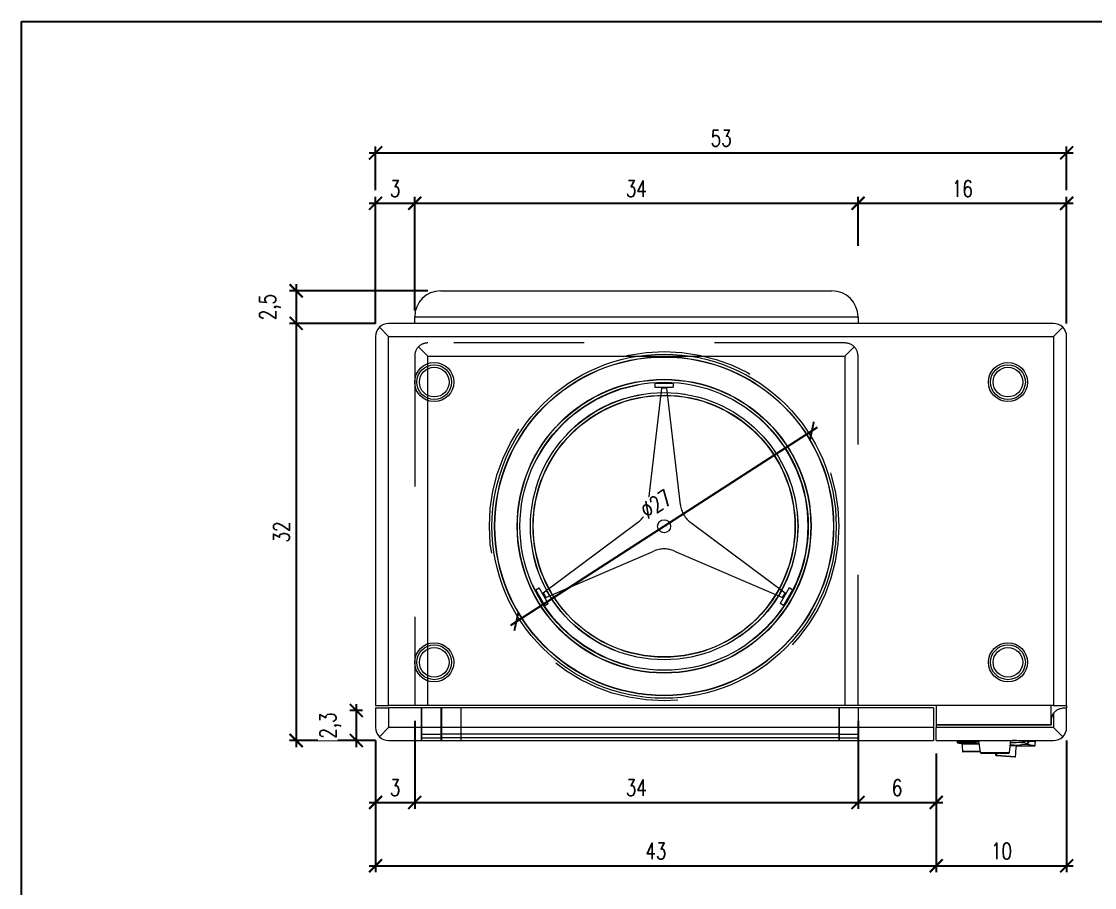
# Model space of a CAD drawing. Header units: millimetres. Extents: x 0.49 to 4.52, y 1.77 to 3.07.
# Drawn here: x 2.936 to 3.759, y 2.223 to 2.887 of the extents above; entities that cross this region are included whole.
import ezdxf

# ---------------------------------------------------------------- set-up
doc = ezdxf.new("R2010")
doc.units = ezdxf.units.MM
doc.header["$PDMODE"] = 35
doc.linetypes.add('HIDDEN', pattern=[9.525, 6.35, -3.175])
doc.layers.get('0').update_dxf_attribs({"color": 1})
doc.layers.add('_no_stampa', color=40, linetype='Continuous', plot=False)
doc.layers.add('DIM', color=6, linetype='Continuous')
doc.styles.add('quotetext', font='simplex.shx', dxfattribs={"width": 0.75})
doc.dimstyles.new('An_Mt_Cm', dxfattribs={"dimtxt": 2.5, "dimasz": 2, "dimexe": 1, "dimexo": 2, "dimgap": 1, "dimtad": 1, "dimdec": 1, "dimlfac": 100, "dimzin": 9, "dimtxsty": 'quotetext', "dimblk": 'ARCHTICK', "dimcen": 1, "dimdle": 1, "dimclrd": 256, "dimclre": 256, "dimclrt": 2, "dimadec": 1, "dimazin": 2, "dimtfac": 1, "dimtdec": 1, "dimtmove": 2, "dimatfit": 3, "dimfxl": 1, "dimtfill": 1, "dimarcsym": 0})

# ---------------------------------------------------------------- blocks, each defined once
blk = doc.blocks.new('microonde_PV')
at = {"color": 0, "linetype": 'Continuous', "lineweight": 0}
for p, q in [((-0.215, 0.185), (0.085, 0.185)), ((-0.235, 0.165), (0.105, 0.165)), ((-0.235, 0.16), (-0.235, 0.165)), ((0.105, 0.165), (0.105, 0.16)), ((-0.26207, 0.15707), (-0.255, 0.15)), ((0.255, 0.16), (-0.255, 0.16)), ((0.255, 0.15), (0.26207, 0.15707)), ((-0.265, 0.15), (-0.265, -0.133)), ((-0.255, 0.15), (0.255, 0.15)), ((-0.255, -0.133), (-0.255, 0.15)), ((0.255, 0.15), (0.255, -0.133)), ((0.265, -0.133), (0.265, 0.15)), ((-0.265, -0.133), (-0.255, -0.133)), ((-0.265, -0.135), (-0.255, -0.135)), ((-0.265, -0.135), (-0.265, -0.15)), ((0.255, -0.133), (-0.255, -0.133)), ((-0.255, -0.135), (-0.255, -0.15)), ((0.163, -0.135), (-0.255, -0.135)), ((0.163, -0.135), (0.163, -0.15)), ((0.165, -0.133), (0.165, -0.148)), ((0.253, -0.133), (0.165, -0.133)), ((0.255, -0.133), (0.265, -0.133)), ((0.265, -0.133), (0.265, -0.135)), ((0.265, -0.15), (0.265, -0.135)), ((0.165, -0.148), (0.165, -0.15)), ((-0.26207, -0.15707), (-0.255, -0.15)), ((0.163, -0.15), (-0.255, -0.15)), ((0.163, -0.15), (0.163, -0.16)), ((0.165, -0.16), (0.165, -0.15)), ((-0.255, -0.16), (0.163, -0.16)), ((0.165, -0.16), (0.255, -0.16)), ((0.18108, -0.1605), (0.18421, -0.1605)), ((0.18108, -0.1605), (0.18108, -0.16166)), ((0.1882, -0.1615), (0.18172, -0.1615)), ((0.18421, -0.1605), (0.19781, -0.1605)), ((0.19804, -0.16229), (0.1844, -0.16229)), ((0.19809, -0.16274), (0.18472, -0.16274)), ((0.19889, -0.16912), (0.19775, -0.16)), ((0.22111, -0.16912), (0.22225, -0.16)), ((0.22177, -0.16381), (0.22648, -0.16418)), ((0.22186, -0.16314), (0.22705, -0.16354)), ((0.22652, -0.164), (0.24072, -0.164)), ((0.22652, -0.164), (0.24072, -0.164)), ((0.23005, -0.16157), (0.23573, -0.16201)), ((0.23534, -0.1605), (0.24074, -0.1605)), ((0.23574, -0.16062), (0.23573, -0.16203)), ((0.24074, -0.1605), (0.24074, -0.1615)), ((0.19881, -0.16851), (0.18512, -0.16851)), ((0.19884, -0.16874), (0.18531, -0.16874)), ((0.19889, -0.16912), (0.22111, -0.16912)), ((0.22012, -0.17), (0.19988, -0.17)), ((0.2109, -0.17147), (0.22538, -0.17258)), ((0.21124, -0.17115), (0.22572, -0.17226))]:
    blk.add_line(p, q, dxfattribs=at)
at = {"color": 9, "linetype": 'HIDDEN', "lineweight": 0, "ltscale": 0.002}
for p, q in [((-0.04572, 0.1104), (-0.05627, 0.02079)), ((-0.03117, 0.02079), (-0.04172, 0.1104)), ((-0.06417, 0.0071), (-0.1365, -0.04684)), ((0.04906, -0.04684), (-0.02326, 0.0071)), ((-0.1345, -0.05031), (-0.05162, -0.01464)), ((-0.03581, -0.01464), (0.04706, -0.05031))]:
    blk.add_line(p, q, dxfattribs=at)
at = {"color": 9, "linetype": 'Continuous', "lineweight": 0}
for p, q in [((-0.05072, 0.1141), (-0.03672, 0.1141)), ((-0.05072, 0.1141), (-0.05072, 0.1111)), ((-0.05072, 0.1111), (-0.03672, 0.1111)), ((-0.04172, 0.1104), (-0.04572, 0.1104)), ((-0.04497, 0.1111), (-0.04497, 0.1104)), ((-0.04247, 0.1111), (-0.04247, 0.1104)), ((-0.03672, 0.1141), (-0.03672, 0.1111)), ((-0.1422, -0.04436), (-0.13961, -0.04286)), ((-0.1352, -0.05649), (-0.1422, -0.04436)), ((-0.13261, -0.05499), (-0.13961, -0.04286)), ((-0.13673, -0.04784), (-0.13612, -0.04749)), ((-0.1365, -0.04684), (-0.1345, -0.05031)), ((0.05217, -0.04286), (0.04517, -0.05499)), ((0.04706, -0.05031), (0.04906, -0.04684)), ((0.05477, -0.04436), (0.04777, -0.05649)), ((0.0493, -0.04784), (0.04869, -0.04749)), ((0.05477, -0.04436), (0.05217, -0.04286)), ((-0.13548, -0.05001), (-0.13487, -0.04966)), ((-0.1352, -0.05649), (-0.13261, -0.05499)), ((0.04777, -0.05649), (0.04517, -0.05499)), ((0.04805, -0.05001), (0.04744, -0.04966))]:
    blk.add_line(p, q, dxfattribs=at)
at = {"color": 6, "linetype": 'Continuous', "lineweight": 0}
for p, q in [((-0.22993, -0.155), (-0.22993, -0.158)), ((-0.22987, -0.155), (-0.22987, -0.158)), ((-0.21487, -0.155), (-0.21487, -0.158)), ((-0.21448, -0.155), (-0.21448, -0.158))]:
    blk.add_line(p, q, dxfattribs=at)
at = {"color": 9, "linetype": 'HIDDEN', "lineweight": 0, "ltscale": 0.002}
blk.add_lwpolyline([(0.105, -0.133), (0.105, 0.135, 0.198912), (0.10207, 0.14207, 0.198912), (0.095, 0.145), (-0.225, 0.145, 0.198912), (-0.23207, 0.14207, 0.198912), (-0.235, 0.135), (-0.235, -0.133)], format="xyb", dxfattribs=at)
for radius in [0.134, 0.11032, 0.10269]:
    blk.add_circle((-0.04372, 0.00442), radius, dxfattribs=at)
at = {"color": 9, "linetype": 'Continuous', "lineweight": 0}
blk.add_circle((-0.04372, 0.00442), 0.005, dxfattribs=at)
at = {"color": 0, "linetype": 'Continuous', "lineweight": 0}
for centre, radius, start, end in [((-0.215, 0.165), 0.02, 90, 180), ((0.085, 0.165), 0.02, 360, 90), ((-0.255, 0.15), 0.01, 135, 180), ((-0.255, 0.15), 0.01, 90, 135), ((0.255, 0.15), 0.01, 45, 90), ((0.255, 0.15), 0.01, 0, 45), ((-0.255, -0.15), 0.01, 180, 225), ((0.255, -0.15), 0.01, 315, 360), ((-0.255, -0.15), 0.01, 225, 270), ((0.255, -0.15), 0.01, 270, 315), ((0.19988, -0.169), 0.001, 187.12502, 270), ((0.22012, -0.169), 0.001, 270, 352.87498)]:
    blk.add_arc(centre, radius, start, end, dxfattribs=at)
at = {"color": 9, "linetype": 'HIDDEN', "lineweight": 0, "ltscale": 0.002}
for centre, start, end in [((-0.07613, 0.02313), 306.71353, 353.28647), ((-0.01131, 0.02313), 186.71353, 233.28647), ((-0.04372, -0.03301), 66.71353, 113.28647)]:
    blk.add_arc(centre, 0.02, start, end, dxfattribs=at)
at = {"color": 0, "linetype": 'Continuous', "lineweight": 0}
for centre, major_axis, ratio, start_param, end_param in [((0.19358, -0.16238), (-0.0125, 0.00072), 0.050717, -0.317531, 0.748399), ((0.19358, -0.17104), (-0.00941, 0.12737), 0.064592, 1.500747, 1.546119), ((0.19358, -0.16238), (-0.0125, 0.00072), 0.050717, -1.929672, -1.122963), ((0.21822, -0.16314), (0.01751, 0.00111), 0.063321, -5.458099, -4.935239), ((0.21824, -0.1605), (-0.0175, 0.00012), 0.031816, -2.714774, -1.857165), ((0.21814, -0.17525), (-0.01717, -0.17835), 0.040524, 1.591481, 1.636852), ((0.21822, -0.16314), (0.01751, 0.00111), 0.063321, -1.046275, 0.019655), ((0.21824, -0.1605), (0.0175, -0.00012), 0.031816, 0, 0.426818), ((0.21824, -0.1615), (0, 0.11227), 0.200401, -1.58945, -1.570796), ((0.21814, -0.17525), (-0.01717, -0.17835), 0.040524, -1.596364, -1.589923)]:
    blk.add_ellipse(centre, major_axis=major_axis, ratio=ratio, start_param=start_param, end_param=end_param, dxfattribs=at)
at = {"color": 0, "linetype": 'Continuous', "lineweight": 0, "extrusion": (0, 0, -1)}
blk.add_ellipse((0.21814, -0.17525), major_axis=(-0.01475, 0.17811), ratio=0.040121, start_param=-1.544442, end_param=-1.537966, dxfattribs=at)
at = {"color": 0, "linetype": 'Continuous', "lineweight": 0}
for points, knots in [([(0.18421, -0.1605), (0.18404, -0.1605), (0.18387, -0.16053), (0.18356, -0.16063), (0.1834, -0.16069), (0.18311, -0.16082), (0.18297, -0.16089), (0.1827, -0.16103), (0.18257, -0.16109), (0.18221, -0.16128), (0.182, -0.16139), (0.18178, -0.16148), (0.18175, -0.16149), (0.18172, -0.1615)], [17.977838, 17.977838, 17.977838, 17.977838, 18.75827, 18.75827, 19.538703, 19.538703, 20.319136, 20.319136, 21.099569, 21.099569, 22.660434, 22.660434, 22.965629, 22.965629, 22.965629, 22.965629]), ([(0.1882, -0.1615), (0.18811, -0.16149), (0.18802, -0.16148), (0.18745, -0.16139), (0.18699, -0.16128), (0.18633, -0.16109), (0.18612, -0.16103), (0.1857, -0.16089), (0.1855, -0.16082), (0.18511, -0.16069), (0.18492, -0.16063), (0.18456, -0.16053), (0.18438, -0.1605), (0.18421, -0.1605)], [12.990046, 12.990046, 12.990046, 12.990046, 13.295241, 13.295241, 14.856106, 14.856106, 15.636539, 15.636539, 16.416972, 16.416972, 17.197405, 17.197405, 17.977838, 17.977838, 17.977838, 17.977838]), ([(0.1844, -0.16229), (0.18443, -0.16229), (0.18447, -0.1623), (0.18454, -0.16235), (0.18458, -0.16239), (0.18465, -0.16248), (0.18467, -0.16253), (0.1847, -0.16264), (0.18471, -0.16269), (0.18472, -0.16274)], [2.3054734, 2.3054734, 2.3054734, 2.3054734, 2.4565302, 2.4565302, 2.6456867, 2.6456867, 2.8339662, 2.8339662, 2.9740806, 2.9740806, 2.9740806, 2.9740806]), ([(0.22648, -0.16418), (0.22649, -0.16411), (0.22651, -0.16404), (0.22656, -0.16389), (0.22661, -0.16381), (0.22672, -0.16369), (0.22679, -0.16363), (0.22693, -0.16357), (0.22699, -0.16355), (0.22705, -0.16354)], [1.5592882, 1.5592882, 1.5592882, 1.5592882, 1.6994025, 1.6994025, 1.887682, 1.887682, 2.0768386, 2.0768386, 2.2278954, 2.2278954, 2.2278954, 2.2278954]), ([(0.23417, -0.16038), (0.23402, -0.16037), (0.23386, -0.1604), (0.23352, -0.16051), (0.23334, -0.16059), (0.23296, -0.16075), (0.23276, -0.16084), (0.23233, -0.161), (0.23211, -0.16109), (0.23141, -0.16132), (0.2309, -0.16145), (0.23026, -0.16154), (0.23016, -0.16156), (0.23005, -0.16157)], [0, 0, 0, 0, 0.780433, 0.780433, 1.560866, 1.560866, 2.341298, 2.341298, 3.121731, 3.121731, 4.682597, 4.682597, 4.987791, 4.987791, 4.987791, 4.987791]), ([(0.23368, -0.16268), (0.23384, -0.16271), (0.234, -0.16273), (0.23465, -0.16284), (0.23513, -0.16292), (0.23606, -0.16307), (0.2365, -0.16315), (0.23773, -0.16338), (0.23845, -0.16352), (0.23931, -0.1637), (0.23956, -0.16375), (0.24, -0.16384), (0.24018, -0.16388), (0.24046, -0.16394), (0.24057, -0.16396), (0.24068, -0.16399), (0.24071, -0.16399), (0.24072, -0.164)], [84.395982, 84.395982, 84.395982, 84.395982, 85.054021, 85.054021, 87.180267, 87.180267, 89.306513, 89.306513, 93.559005, 93.559005, 95.685251, 95.685251, 97.811497, 97.811497, 99.937743, 99.937743, 101.155496, 101.155496, 101.155496, 101.155496]), ([(0.23573, -0.16201), (0.23572, -0.16199), (0.23572, -0.16196), (0.23567, -0.16182), (0.23559, -0.16164), (0.2354, -0.16134), (0.23532, -0.16123), (0.23515, -0.16102), (0.23505, -0.16091), (0.23484, -0.1607), (0.23472, -0.1606), (0.23446, -0.16045), (0.23432, -0.16039), (0.23417, -0.16038)], [-4.987791, -4.987791, -4.987791, -4.987791, -4.682597, -4.682597, -3.121731, -3.121731, -2.341298, -2.341298, -1.560866, -1.560866, -0.780433, -0.780433, 0, 0, 0, 0]), ([(0.24072, -0.164), (0.24072, -0.164), (0.24072, -0.164), (0.24073, -0.164), (0.24073, -0.16398), (0.24073, -0.16393), (0.24073, -0.16389), (0.24074, -0.16381), (0.24074, -0.16375), (0.24074, -0.16366), (0.24074, -0.16363), (0.24074, -0.16359)], [0.7493964, 0.7493964, 0.7493964, 0.7493964, 0.7538536, 0.7538536, 0.9423001, 0.9423001, 1.1307465, 1.1307465, 1.3190819, 1.3190819, 1.4111984, 1.4111984, 1.4111984, 1.4111984]), ([(0.18512, -0.16851), (0.18513, -0.16853), (0.18513, -0.16856), (0.18515, -0.16861), (0.18516, -0.16864), (0.18519, -0.16868), (0.18521, -0.1687), (0.18526, -0.16873), (0.18529, -0.16874), (0.18531, -0.16874)], [0.7774769, 0.7774769, 0.7774769, 0.7774769, 0.8475693, 0.8475693, 0.9417437, 0.9417437, 1.035918, 1.035918, 1.1300924, 1.1300924, 1.1300924, 1.1300924]), ([(0.21124, -0.17115), (0.21124, -0.17118), (0.21123, -0.17122), (0.2112, -0.17129), (0.21118, -0.17133), (0.21112, -0.17139), (0.21108, -0.17142), (0.211, -0.17146), (0.21096, -0.17147), (0.21088, -0.17147), (0.21084, -0.17146), (0.21076, -0.17142), (0.21072, -0.1714), (0.21067, -0.17133), (0.21064, -0.1713), (0.21062, -0.17122), (0.21061, -0.17119), (0.21061, -0.17115)], [0.024082, 0.024082, 0.024082, 0.024082, 0.0941744, 0.0941744, 0.1883487, 0.1883487, 0.2825231, 0.2825231, 0.3766975, 0.3766975, 0.4708718, 0.4708718, 0.5650462, 0.5650462, 0.6592206, 0.6592206, 0.729313, 0.729313, 0.729313, 0.729313]), ([(0.22538, -0.17258), (0.22539, -0.17258), (0.22539, -0.17258), (0.22544, -0.17258), (0.22549, -0.17257), (0.22556, -0.17253), (0.2256, -0.17251), (0.22566, -0.17244), (0.22568, -0.1724), (0.22571, -0.17233), (0.22572, -0.1723), (0.22572, -0.17226)], [1.111143, 1.111143, 1.111143, 1.111143, 1.1300924, 1.1300924, 1.2242668, 1.2242668, 1.3184411, 1.3184411, 1.4126155, 1.4126155, 1.4827079, 1.4827079, 1.4827079, 1.4827079])]:
    blk.add_open_spline(points, degree=3, knots=knots, dxfattribs=at)
at = {"color": 6, "linetype": 'Continuous', "lineweight": 0}
blk.add_open_spline([(0.18531, -0.16874), (0.18533, -0.16874), (0.18536, -0.16873), (0.1854, -0.1687), (0.18543, -0.16868), (0.18546, -0.16864), (0.18547, -0.16861), (0.18549, -0.16856), (0.1855, -0.16853), (0.1855, -0.16851)], degree=3, knots=[1.1300924, 1.1300924, 1.1300924, 1.1300924, 1.2242668, 1.2242668, 1.3184411, 1.3184411, 1.4126155, 1.4126155, 1.4827079, 1.4827079, 1.4827079, 1.4827079], dxfattribs=at)
at = {"layer": '_no_stampa', "linetype": 'Continuous', "lineweight": 0}
for p, q in [((-0.23207, 0.14207), (-0.225, 0.135)), ((0.095, 0.135), (0.10207, 0.14207)), ((-0.225, 0.135), (0.095, 0.135)), ((-0.225, -0.133), (-0.225, 0.135)), ((0.095, 0.135), (0.095, -0.133)), ((-0.22993, -0.135), (-0.22993, -0.16)), ((-0.22987, -0.135), (-0.22987, -0.16)), ((-0.21487, -0.135), (-0.21487, -0.16)), ((-0.21448, -0.135), (-0.21448, -0.16)), ((-0.1997, -0.135), (-0.1997, -0.16)), ((0.09024, -0.135), (0.09024, -0.16)), ((0.09045, -0.135), (0.09045, -0.16)), ((0.105, -0.135), (0.105, -0.16)), ((0.253, -0.148), (0.253, -0.133)), ((0.255, -0.139), (0.255, -0.15)), ((0.263, -0.135), (0.265, -0.135)), ((0.253, -0.148), (0.165, -0.148)), ((0.165, -0.148), (0.253, -0.148)), ((0.253, -0.145), (0.253, -0.148)), ((-0.22993, -0.155), (-0.21448, -0.155)), ((0.09045, -0.155), (-0.21448, -0.155)), ((-0.1997, -0.155), (-0.1997, -0.158)), ((0.09024, -0.155), (0.09024, -0.158)), ((0.09045, -0.155), (0.09045, -0.158)), ((0.09045, -0.155), (0.105, -0.155)), ((0.105, -0.155), (0.105, -0.158)), ((0.255, -0.15), (0.165, -0.15)), ((0.255, -0.15), (0.26207, -0.15707)), ((-0.22993, -0.158), (-0.21448, -0.158)), ((0.09045, -0.158), (-0.21448, -0.158)), ((0.09045, -0.158), (0.105, -0.158))]:
    blk.add_line(p, q, dxfattribs=at)
for centre, radius in [((-0.04372, 0.00442), 0.132), ((-0.04372, 0.00442), 0.13001), ((-0.04372, 0.00442), 0.12981), ((-0.22, 0.115), 0.015), ((-0.22, 0.115), 0.01332), ((-0.22, 0.115), 0.01136), ((0.22, 0.115), 0.015), ((0.22, 0.115), 0.01332), ((0.22, 0.115), 0.01136), ((-0.04372, 0.00442), 0.11269), ((-0.04372, 0.00442), 0.11249), ((-0.04372, 0.00442), 0.11052), ((-0.04372, 0.00442), 0.10249), ((-0.04372, 0.00442), 0.10052), ((-0.04372, 0.00442), 0.10032), ((-0.22, -0.1), 0.015), ((-0.22, -0.1), 0.01332), ((-0.22, -0.1), 0.01136), ((0.22, -0.1), 0.015), ((0.22, -0.1), 0.01332), ((0.22, -0.1), 0.01136)]:
    blk.add_circle(centre, radius, dxfattribs=at)
blk.add_arc((0.263, -0.145), 0.01, 143.1301, 180, dxfattribs=at)
blk.add_open_spline([(0.255, -0.139), (0.25505, -0.13894), (0.2551, -0.13887), (0.25561, -0.13823), (0.25612, -0.1377), (0.25695, -0.13703), (0.25726, -0.13681), (0.25789, -0.1364), (0.25822, -0.13621), (0.25888, -0.13588), (0.25922, -0.13574), (0.25987, -0.1355), (0.26018, -0.1354), (0.26114, -0.13515), (0.26177, -0.13506), (0.26257, -0.13501), (0.26279, -0.135), (0.263, -0.135)], degree=3, knots=[29.86538, 29.86538, 29.86538, 29.86538, 30.100685, 30.100685, 32.251611, 32.251611, 33.341207, 33.341207, 34.430803, 34.430803, 35.520399, 35.520399, 36.609995, 36.609995, 39.046576, 39.046576, 40.065209, 40.065209, 40.065209, 40.065209], dxfattribs=at)
blk = doc.blocks.new('_ArchTick')
at = {"color": 0, "linetype": 'ByBlock', "const_width": 0.15}
blk.add_lwpolyline([(-0.5, -0.5), (0.5, 0.5)], dxfattribs=at)
blk = doc.blocks.new('*D33')
at = {"layer": 'Defpoints', "color": 0, "linetype": 'Continuous', "transparency": 16777216}
for p in [(3.2375, 2.74788), (3.2375, 2.65573, 0.01), (3.2075, 2.64573, 0.01)]:
    blk.add_point(p, dxfattribs=at)
at = {"layer": 'DIM', "linetype": 'Continuous', "lineweight": -2, "transparency": 16777216}
for p, q in [((3.2075, 2.65573), (3.2075, 2.75288)), ((3.2375, 2.66573), (3.2375, 2.75288)), ((3.2025, 2.74788), (3.2425, 2.74788))]:
    blk.add_line(p, q, dxfattribs=at)
at = {"layer": 'DIM', "linetype": 'Continuous', "lineweight": -2, "transparency": 16777216, "xscale": 0.01, "yscale": 0.01, "zscale": 0.01, "rotation": 180}
blk.add_blockref('_ArchTick', (3.2075, 2.74788), dxfattribs=at)
at = {"layer": 'DIM', "linetype": 'Continuous', "lineweight": -2, "transparency": 16777216, "xscale": 0.01, "yscale": 0.01, "zscale": 0.01}
blk.add_blockref('_ArchTick', (3.2375, 2.74788), dxfattribs=at)
at = {"layer": 'DIM', "color": 2, "linetype": 'Continuous', "transparency": 16777216, "insert": (3.2225, 2.75913), "char_height": 0.0125, "attachment_point": 5, "style": 'quotetext', "bg_fill": 3, "box_fill_scale": 1.1, "bg_fill_color": 256, "bg_fill_true_color": 13158600, "bg_fill_transparency": 0}
blk.add_mtext('3', dxfattribs=at)
blk = doc.blocks.new('*D34')
at = {"layer": 'Defpoints', "color": 0, "linetype": 'Continuous', "transparency": 16777216}
for p in [(3.5775, 2.74788), (3.5775, 2.70519), (3.2375, 2.65573, 0.01)]:
    blk.add_point(p, dxfattribs=at)
at = {"layer": 'DIM', "linetype": 'Continuous', "lineweight": -2, "transparency": 16777216}
for p, q in [((3.2375, 2.66573), (3.2375, 2.75288)), ((3.5775, 2.71519), (3.5775, 2.75288)), ((3.2325, 2.74788), (3.5825, 2.74788))]:
    blk.add_line(p, q, dxfattribs=at)
at = {"layer": 'DIM', "linetype": 'Continuous', "lineweight": -2, "transparency": 16777216, "xscale": 0.01, "yscale": 0.01, "zscale": 0.01, "rotation": 180}
blk.add_blockref('_ArchTick', (3.2375, 2.74788), dxfattribs=at)
at = {"layer": 'DIM', "linetype": 'Continuous', "lineweight": -2, "transparency": 16777216, "xscale": 0.01, "yscale": 0.01, "zscale": 0.01}
blk.add_blockref('_ArchTick', (3.5775, 2.74788), dxfattribs=at)
at = {"layer": 'DIM', "color": 2, "linetype": 'Continuous', "transparency": 16777216, "insert": (3.4075, 2.75913), "char_height": 0.0125, "attachment_point": 5, "style": 'quotetext', "bg_fill": 3, "box_fill_scale": 1.1, "bg_fill_color": 256, "bg_fill_true_color": 13158600, "bg_fill_transparency": 0}
blk.add_mtext('34', dxfattribs=at)
blk = doc.blocks.new('*D35')
at = {"layer": 'Defpoints', "color": 0, "linetype": 'Continuous', "transparency": 16777216}
for p in [(3.7375, 2.74788), (3.5775, 2.70519), (3.7375, 2.64573, 0.01)]:
    blk.add_point(p, dxfattribs=at)
at = {"layer": 'DIM', "linetype": 'Continuous', "lineweight": -2, "transparency": 16777216}
for p, q in [((3.5775, 2.71519), (3.5775, 2.75288)), ((3.7375, 2.65573), (3.7375, 2.75288)), ((3.5725, 2.74788), (3.7425, 2.74788))]:
    blk.add_line(p, q, dxfattribs=at)
at = {"layer": 'DIM', "linetype": 'Continuous', "lineweight": -2, "transparency": 16777216, "xscale": 0.01, "yscale": 0.01, "zscale": 0.01, "rotation": 180}
blk.add_blockref('_ArchTick', (3.5775, 2.74788), dxfattribs=at)
at = {"layer": 'DIM', "linetype": 'Continuous', "lineweight": -2, "transparency": 16777216, "xscale": 0.01, "yscale": 0.01, "zscale": 0.01}
blk.add_blockref('_ArchTick', (3.7375, 2.74788), dxfattribs=at)
at = {"layer": 'DIM', "color": 2, "linetype": 'Continuous', "transparency": 16777216, "insert": (3.6575, 2.75913), "char_height": 0.0125, "attachment_point": 5, "style": 'quotetext', "bg_fill": 3, "box_fill_scale": 1.1, "bg_fill_color": 256, "bg_fill_true_color": 13158600, "bg_fill_transparency": 0}
blk.add_mtext('16', dxfattribs=at)
blk = doc.blocks.new('*D36')
at = {"layer": 'Defpoints', "color": 0, "linetype": 'Continuous', "transparency": 16777216}
for p in [(3.2575, 2.68073, 0.01), (3.1466, 2.65573), (3.2175, 2.65573, 0.01)]:
    blk.add_point(p, dxfattribs=at)
at = {"layer": 'DIM', "linetype": 'Continuous', "lineweight": -2, "transparency": 16777216}
for p, q in [((3.1466, 2.68573), (3.1466, 2.65073)), ((3.2475, 2.68073), (3.1416, 2.68073)), ((3.2075, 2.65573), (3.1416, 2.65573))]:
    blk.add_line(p, q, dxfattribs=at)
at = {"layer": 'DIM', "linetype": 'Continuous', "lineweight": -2, "transparency": 16777216, "xscale": 0.01, "yscale": 0.01, "zscale": 0.01}
for p, rotation in [((3.1466, 2.68073), 90), ((3.1466, 2.65573), 270)]:
    blk.add_blockref('_ArchTick', p, dxfattribs=dict(at, rotation=rotation))
at = {"layer": 'DIM', "color": 2, "linetype": 'Continuous', "transparency": 16777216, "insert": (3.12666, 2.66823), "char_height": 0.0125, "attachment_point": 5, "rotation": 90, "style": 'quotetext', "bg_fill": 3, "box_fill_scale": 1.1, "bg_fill_color": 256, "bg_fill_true_color": 13158600, "bg_fill_transparency": 0}
blk.add_mtext('2,5', dxfattribs=at)
blk = doc.blocks.new('*D37')
at = {"layer": 'Defpoints', "color": 0, "linetype": 'Continuous', "transparency": 16777216}
for p in [(3.2175, 2.65573, 0.01), (3.1466, 2.33573), (3.2175, 2.33573, 0.01)]:
    blk.add_point(p, dxfattribs=at)
at = {"layer": 'DIM', "linetype": 'Continuous', "lineweight": -2, "transparency": 16777216}
for p, q in [((3.1466, 2.66073), (3.1466, 2.33073)), ((3.2075, 2.65573), (3.1416, 2.65573)), ((3.2075, 2.33573), (3.1416, 2.33573))]:
    blk.add_line(p, q, dxfattribs=at)
at = {"layer": 'DIM', "linetype": 'Continuous', "lineweight": -2, "transparency": 16777216, "xscale": 0.01, "yscale": 0.01, "zscale": 0.01}
for p, rotation in [((3.1466, 2.65573), 90), ((3.1466, 2.33573), 270)]:
    blk.add_blockref('_ArchTick', p, dxfattribs=dict(at, rotation=rotation))
at = {"layer": 'DIM', "color": 2, "linetype": 'Continuous', "transparency": 16777216, "insert": (3.13535, 2.49573), "char_height": 0.0125, "attachment_point": 5, "rotation": 90, "style": 'quotetext', "bg_fill": 3, "box_fill_scale": 1.1, "bg_fill_color": 256, "bg_fill_true_color": 13158600, "bg_fill_transparency": 0}
blk.add_mtext('32', dxfattribs=at)
blk = doc.blocks.new('*D38')
at = {"layer": 'Defpoints', "color": 0, "linetype": 'Continuous', "transparency": 16777216}
for p in [(3.19278, 2.35873), (3.2075, 2.35873, 0.01), (3.2175, 2.33573, 0.01)]:
    blk.add_point(p, dxfattribs=at)
at = {"layer": 'DIM', "linetype": 'Continuous', "lineweight": -2, "transparency": 16777216}
for p, q in [((3.19278, 2.33073), (3.19278, 2.36373)), ((3.1975, 2.35873), (3.18778, 2.35873)), ((3.2075, 2.33573), (3.18778, 2.33573))]:
    blk.add_line(p, q, dxfattribs=at)
at = {"layer": 'DIM', "linetype": 'Continuous', "lineweight": -2, "transparency": 16777216, "xscale": 0.01, "yscale": 0.01, "zscale": 0.01}
for p, rotation in [((3.19278, 2.35873), 90), ((3.19278, 2.33573), 270)]:
    blk.add_blockref('_ArchTick', p, dxfattribs=dict(at, rotation=rotation))
at = {"layer": 'DIM', "color": 2, "linetype": 'Continuous', "transparency": 16777216, "insert": (3.17284, 2.34723), "char_height": 0.0125, "attachment_point": 5, "rotation": 90, "style": 'quotetext', "bg_fill": 3, "box_fill_scale": 1.1, "bg_fill_color": 256, "bg_fill_true_color": 13158600, "bg_fill_transparency": 0}
blk.add_mtext('2,3', dxfattribs=at)
blk = doc.blocks.new('*D39')
at = {"layer": 'Defpoints', "color": 0, "linetype": 'Continuous', "transparency": 16777216}
for p in [(3.2075, 2.34573, 0.01), (3.6375, 2.33573, 0.01), (3.6375, 2.23967)]:
    blk.add_point(p, dxfattribs=at)
at = {"layer": 'DIM', "linetype": 'Continuous', "lineweight": -2, "transparency": 16777216}
for p, q in [((3.2075, 2.33573), (3.2075, 2.23467)), ((3.6375, 2.32573), (3.6375, 2.23467)), ((3.2025, 2.23967), (3.6425, 2.23967))]:
    blk.add_line(p, q, dxfattribs=at)
at = {"layer": 'DIM', "linetype": 'Continuous', "lineweight": -2, "transparency": 16777216, "xscale": 0.01, "yscale": 0.01, "zscale": 0.01, "rotation": 180}
blk.add_blockref('_ArchTick', (3.2075, 2.23967), dxfattribs=at)
at = {"layer": 'DIM', "linetype": 'Continuous', "lineweight": -2, "transparency": 16777216, "xscale": 0.01, "yscale": 0.01, "zscale": 0.01}
blk.add_blockref('_ArchTick', (3.6375, 2.23967), dxfattribs=at)
at = {"layer": 'DIM', "color": 2, "linetype": 'Continuous', "transparency": 16777216, "insert": (3.4225, 2.25092), "char_height": 0.0125, "attachment_point": 5, "style": 'quotetext', "bg_fill": 3, "box_fill_scale": 1.1, "bg_fill_color": 256, "bg_fill_true_color": 13158600, "bg_fill_transparency": 0}
blk.add_mtext('43', dxfattribs=at)
blk = doc.blocks.new('*D40')
at = {"layer": 'Defpoints', "color": 0, "linetype": 'Continuous', "transparency": 16777216}
for p in [(3.7375, 2.34573, 0.01), (3.6375, 2.33573, 0.01), (3.7375, 2.23967)]:
    blk.add_point(p, dxfattribs=at)
at = {"layer": 'DIM', "linetype": 'Continuous', "lineweight": -2, "transparency": 16777216}
for p, q in [((3.7375, 2.33573), (3.7375, 2.23467)), ((3.6375, 2.32573), (3.6375, 2.23467)), ((3.6325, 2.23967), (3.7425, 2.23967))]:
    blk.add_line(p, q, dxfattribs=at)
at = {"layer": 'DIM', "linetype": 'Continuous', "lineweight": -2, "transparency": 16777216, "xscale": 0.01, "yscale": 0.01, "zscale": 0.01, "rotation": 180}
blk.add_blockref('_ArchTick', (3.6375, 2.23967), dxfattribs=at)
at = {"layer": 'DIM', "linetype": 'Continuous', "lineweight": -2, "transparency": 16777216, "xscale": 0.01, "yscale": 0.01, "zscale": 0.01}
blk.add_blockref('_ArchTick', (3.7375, 2.23967), dxfattribs=at)
at = {"layer": 'DIM', "color": 2, "linetype": 'Continuous', "transparency": 16777216, "insert": (3.6875, 2.25092), "char_height": 0.0125, "attachment_point": 5, "style": 'quotetext', "bg_fill": 3, "box_fill_scale": 1.1, "bg_fill_color": 256, "bg_fill_true_color": 13158600, "bg_fill_transparency": 0}
blk.add_mtext('10', dxfattribs=at)
blk = doc.blocks.new('*D41')
at = {"layer": 'Defpoints', "color": 0, "linetype": 'Continuous', "transparency": 16777216}
for p in [(3.7375, 2.78656), (3.2075, 2.74788), (3.7375, 2.74788)]:
    blk.add_point(p, dxfattribs=at)
at = {"layer": 'DIM', "linetype": 'Continuous', "lineweight": -2, "transparency": 16777216}
for p, q in [((3.2075, 2.75788), (3.2075, 2.79156)), ((3.7375, 2.75788), (3.7375, 2.79156)), ((3.2025, 2.78656), (3.7425, 2.78656))]:
    blk.add_line(p, q, dxfattribs=at)
at = {"layer": 'DIM', "linetype": 'Continuous', "lineweight": -2, "transparency": 16777216, "xscale": 0.01, "yscale": 0.01, "zscale": 0.01, "rotation": 180}
blk.add_blockref('_ArchTick', (3.2075, 2.78656), dxfattribs=at)
at = {"layer": 'DIM', "linetype": 'Continuous', "lineweight": -2, "transparency": 16777216, "xscale": 0.01, "yscale": 0.01, "zscale": 0.01}
blk.add_blockref('_ArchTick', (3.7375, 2.78656), dxfattribs=at)
at = {"layer": 'DIM', "color": 2, "linetype": 'Continuous', "transparency": 16777216, "insert": (3.4725, 2.79781), "char_height": 0.0125, "attachment_point": 5, "style": 'quotetext', "bg_fill": 3, "box_fill_scale": 1.1, "bg_fill_color": 256, "bg_fill_true_color": 13158600, "bg_fill_transparency": 0}
blk.add_mtext('53', dxfattribs=at)
blk = doc.blocks.new('*D43')
at = {"layer": 'Defpoints', "color": 0, "linetype": 'Continuous', "transparency": 16777216}
for p in [(3.54215, 2.57345, 0.01), (3.31541, 2.42685, 0.01)]:
    blk.add_point(p, dxfattribs=at)
at = {"layer": 'DIM', "linetype": 'Continuous', "lineweight": -2, "transparency": 16777216}
blk.add_line((3.31121, 2.42414), (3.54635, 2.57616), dxfattribs=at)
at = {"layer": 'DIM', "linetype": 'Continuous', "lineweight": -2, "transparency": 16777216, "xscale": 0.01, "yscale": 0.01, "zscale": 0.01}
for p, rotation in [((3.54215, 2.57345), 32.8835396580897), ((3.31541, 2.42685), 212.8835396580897)]:
    blk.add_blockref('_ArchTick', p, dxfattribs=dict(at, rotation=rotation))
at = {"layer": 'DIM', "color": 2, "linetype": 'Continuous', "transparency": 16777216, "insert": (3.42267, 2.5171), "char_height": 0.0125, "attachment_point": 5, "rotation": 32.88354, "style": 'quotetext', "bg_fill": 3, "box_fill_scale": 1.1, "bg_fill_color": 256, "bg_fill_true_color": 13158600, "bg_fill_transparency": 0}
blk.add_mtext('∅27', dxfattribs=at)
blk = doc.blocks.new('*D44')
at = {"layer": 'Defpoints', "color": 0, "linetype": 'Continuous', "transparency": 16777216}
for p in [(3.2375, 2.36073, 0.01), (3.2075, 2.34573, 0.01), (3.2375, 2.28825)]:
    blk.add_point(p, dxfattribs=at)
at = {"layer": 'DIM', "linetype": 'Continuous', "lineweight": -2, "transparency": 16777216}
for p, q in [((3.2375, 2.35073), (3.2375, 2.28325)), ((3.2075, 2.33573), (3.2075, 2.28325)), ((3.2025, 2.28825), (3.2425, 2.28825))]:
    blk.add_line(p, q, dxfattribs=at)
at = {"layer": 'DIM', "linetype": 'Continuous', "lineweight": -2, "transparency": 16777216, "xscale": 0.01, "yscale": 0.01, "zscale": 0.01, "rotation": 180}
blk.add_blockref('_ArchTick', (3.2075, 2.28825), dxfattribs=at)
at = {"layer": 'DIM', "linetype": 'Continuous', "lineweight": -2, "transparency": 16777216, "xscale": 0.01, "yscale": 0.01, "zscale": 0.01}
blk.add_blockref('_ArchTick', (3.2375, 2.28825), dxfattribs=at)
at = {"layer": 'DIM', "color": 2, "linetype": 'Continuous', "transparency": 16777216, "insert": (3.2225, 2.2995), "char_height": 0.0125, "attachment_point": 5, "style": 'quotetext', "bg_fill": 3, "box_fill_scale": 1.1, "bg_fill_color": 256, "bg_fill_true_color": 13158600, "bg_fill_transparency": 0}
blk.add_mtext('3', dxfattribs=at)
blk = doc.blocks.new('*D45')
at = {"layer": 'Defpoints', "color": 0, "linetype": 'Continuous', "transparency": 16777216}
for p in [(3.2375, 2.36073, 0.01), (3.5775, 2.36073, 0.01), (3.5775, 2.28825)]:
    blk.add_point(p, dxfattribs=at)
at = {"layer": 'DIM', "linetype": 'Continuous', "lineweight": -2, "transparency": 16777216}
for p, q in [((3.2375, 2.35073), (3.2375, 2.28325)), ((3.5775, 2.35073), (3.5775, 2.28325)), ((3.2325, 2.28825), (3.5825, 2.28825))]:
    blk.add_line(p, q, dxfattribs=at)
at = {"layer": 'DIM', "linetype": 'Continuous', "lineweight": -2, "transparency": 16777216, "xscale": 0.01, "yscale": 0.01, "zscale": 0.01, "rotation": 180}
blk.add_blockref('_ArchTick', (3.2375, 2.28825), dxfattribs=at)
at = {"layer": 'DIM', "linetype": 'Continuous', "lineweight": -2, "transparency": 16777216, "xscale": 0.01, "yscale": 0.01, "zscale": 0.01}
blk.add_blockref('_ArchTick', (3.5775, 2.28825), dxfattribs=at)
at = {"layer": 'DIM', "color": 2, "linetype": 'Continuous', "transparency": 16777216, "insert": (3.4075, 2.2995), "char_height": 0.0125, "attachment_point": 5, "style": 'quotetext', "bg_fill": 3, "box_fill_scale": 1.1, "bg_fill_color": 256, "bg_fill_true_color": 13158600, "bg_fill_transparency": 0}
blk.add_mtext('34', dxfattribs=at)
blk = doc.blocks.new('*D46')
at = {"layer": 'Defpoints', "color": 0, "linetype": 'Continuous', "transparency": 16777216}
for p in [(3.5775, 2.36073, 0.01), (3.6375, 2.33573, 0.01), (3.6375, 2.28825)]:
    blk.add_point(p, dxfattribs=at)
at = {"layer": 'DIM', "linetype": 'Continuous', "lineweight": -2, "transparency": 16777216}
for p, q in [((3.5775, 2.35073), (3.5775, 2.28325)), ((3.6375, 2.32573), (3.6375, 2.28325)), ((3.5725, 2.28825), (3.6425, 2.28825))]:
    blk.add_line(p, q, dxfattribs=at)
at = {"layer": 'DIM', "linetype": 'Continuous', "lineweight": -2, "transparency": 16777216, "xscale": 0.01, "yscale": 0.01, "zscale": 0.01, "rotation": 180}
blk.add_blockref('_ArchTick', (3.5775, 2.28825), dxfattribs=at)
at = {"layer": 'DIM', "linetype": 'Continuous', "lineweight": -2, "transparency": 16777216, "xscale": 0.01, "yscale": 0.01, "zscale": 0.01}
blk.add_blockref('_ArchTick', (3.6375, 2.28825), dxfattribs=at)
at = {"layer": 'DIM', "color": 2, "linetype": 'Continuous', "transparency": 16777216, "insert": (3.6075, 2.2995), "char_height": 0.0125, "attachment_point": 5, "style": 'quotetext', "bg_fill": 3, "box_fill_scale": 1.1, "bg_fill_color": 256, "bg_fill_true_color": 13158600, "bg_fill_transparency": 0}
blk.add_mtext('6', dxfattribs=at)

msp = doc.modelspace()

# ---------------------------------------------------------------- linework, layer by layer
at = {"layer": '_no_stampa', "linetype": 'Continuous'}
msp.add_lwpolyline([(2.93593, 2.8874), (4.52138, 2.8874), (4.52138, 1.7675), (2.93593, 1.7675)], close=True, dxfattribs=at)

# ---------------------------------------------------------------- block references
at = {"linetype": 'Continuous'}
msp.add_blockref('microonde_PV', (3.4725, 2.49573), dxfattribs=at)

# ---------------------------------------------------------------- next in the draw order: dimensions: what is measured, and where the dimension line sits
at = {"layer": 'DIM', "linetype": 'Continuous'}
dim = msp.add_linear_dim(base=(3.2375, 2.74788, -0.01), p1=(3.2075, 2.64573), p2=(3.2375, 2.65573), dimstyle='An_Mt_Cm', dxfattribs=at)
dim.commit()
dim.dimension.update_dxf_attribs({"geometry": '*D33', "text_midpoint": (3.2225, 2.75913, -0.01)})
dim = msp.add_diameter_dim_2p(p1=(3.31541, 2.42685, 0.01), p2=(3.54215, 2.57345, 0.01), dimstyle='An_Mt_Cm', dxfattribs=at)
dim.commit()
dim.dimension.update_dxf_attribs({"geometry": '*D43', "text_midpoint": (3.42267, 2.5171), "dimtype": 163})

# ---------------------------------------------------------------- next in the draw order: dimensions: what is measured, and where the dimension line sits
dim = msp.add_linear_dim(base=(3.5775, 2.74788, -0.01), p1=(3.2375, 2.65573), p2=(3.5775, 2.70519, -0.01), dimstyle='An_Mt_Cm', dxfattribs=at)
dim.commit()
dim.dimension.update_dxf_attribs({"geometry": '*D34', "text_midpoint": (3.4075, 2.75913, -0.01)})

# ---------------------------------------------------------------- next in the draw order: dimensions: what is measured, and where the dimension line sits
dim = msp.add_linear_dim(base=(3.7375, 2.74788, -0.01), p1=(3.5775, 2.70519, -0.01), p2=(3.7375, 2.64573), dimstyle='An_Mt_Cm', dxfattribs=at)
dim.commit()
dim.dimension.update_dxf_attribs({"geometry": '*D35', "text_midpoint": (3.6575, 2.75913, -0.01)})
dim = msp.add_linear_dim(base=(3.1466, 2.65573, -0.01), p1=(3.2575, 2.68073), p2=(3.2175, 2.65573), angle=90, dimstyle='An_Mt_Cm', dxfattribs=at)
dim.commit()
dim.dimension.update_dxf_attribs({"geometry": '*D36', "text_midpoint": (3.12666, 2.66823, -0.01)})

# ---------------------------------------------------------------- next in the draw order: dimensions: what is measured, and where the dimension line sits
dim = msp.add_linear_dim(base=(3.7375, 2.78656, -0.01), p1=(3.2075, 2.74788, -0.01), p2=(3.7375, 2.74788, -0.01), dimstyle='An_Mt_Cm', dxfattribs=at)
dim.commit()
dim.dimension.update_dxf_attribs({"geometry": '*D41', "text_midpoint": (3.4725, 2.79781, -0.01)})
dim = msp.add_linear_dim(base=(3.1466, 2.33573, -0.01), p1=(3.2175, 2.65573), p2=(3.2175, 2.33573), angle=90, dimstyle='An_Mt_Cm', dxfattribs=at)
dim.commit()
dim.dimension.update_dxf_attribs({"geometry": '*D37', "text_midpoint": (3.13535, 2.49573, -0.01)})

# ---------------------------------------------------------------- next in the draw order: dimensions: what is measured, and where the dimension line sits
dim = msp.add_linear_dim(base=(3.19278, 2.35873, -0.01), p1=(3.2175, 2.33573), p2=(3.2075, 2.35873), angle=90, dimstyle='An_Mt_Cm', dxfattribs=at)
dim.commit()
dim.dimension.update_dxf_attribs({"geometry": '*D38', "text_midpoint": (3.17284, 2.34723, -0.01)})

# ---------------------------------------------------------------- next in the draw order: dimensions: what is measured, and where the dimension line sits
dim = msp.add_linear_dim(base=(3.6375, 2.23967, -0.01), p1=(3.2075, 2.34573), p2=(3.6375, 2.33573), dimstyle='An_Mt_Cm', dxfattribs=at)
dim.commit()
dim.dimension.update_dxf_attribs({"geometry": '*D39', "text_midpoint": (3.4225, 2.25092, -0.01)})

# ---------------------------------------------------------------- next in the draw order: dimensions: what is measured, and where the dimension line sits
for base, p1, p2, picture, middle in [((3.2375, 2.28825, -0.01), (3.2075, 2.34573), (3.2375, 2.36073), '*D44', (3.2225, 2.2995, -0.01)), ((3.7375, 2.23967, -0.01), (3.6375, 2.33573), (3.7375, 2.34573), '*D40', (3.6875, 2.25092, -0.01))]:
    dim = msp.add_linear_dim(base=base, p1=p1, p2=p2, dimstyle='An_Mt_Cm', dxfattribs=at)
    dim.commit()
    dim.dimension.update_dxf_attribs({"geometry": picture, "text_midpoint": middle})

# ---------------------------------------------------------------- next in the draw order: dimensions: what is measured, and where the dimension line sits
dim = msp.add_linear_dim(base=(3.5775, 2.28825, -0.01), p1=(3.2375, 2.36073), p2=(3.5775, 2.36073), dimstyle='An_Mt_Cm', dxfattribs=at)
dim.commit()
dim.dimension.update_dxf_attribs({"geometry": '*D45', "text_midpoint": (3.4075, 2.2995, -0.01)})

# ---------------------------------------------------------------- next in the draw order: dimensions: what is measured, and where the dimension line sits
dim = msp.add_linear_dim(base=(3.6375, 2.28825, -0.01), p1=(3.5775, 2.36073), p2=(3.6375, 2.33573), dimstyle='An_Mt_Cm', dxfattribs=at)
dim.commit()
dim.dimension.update_dxf_attribs({"geometry": '*D46', "text_midpoint": (3.6075, 2.2995, -0.01)})

doc.saveas('drawing.dxf')
